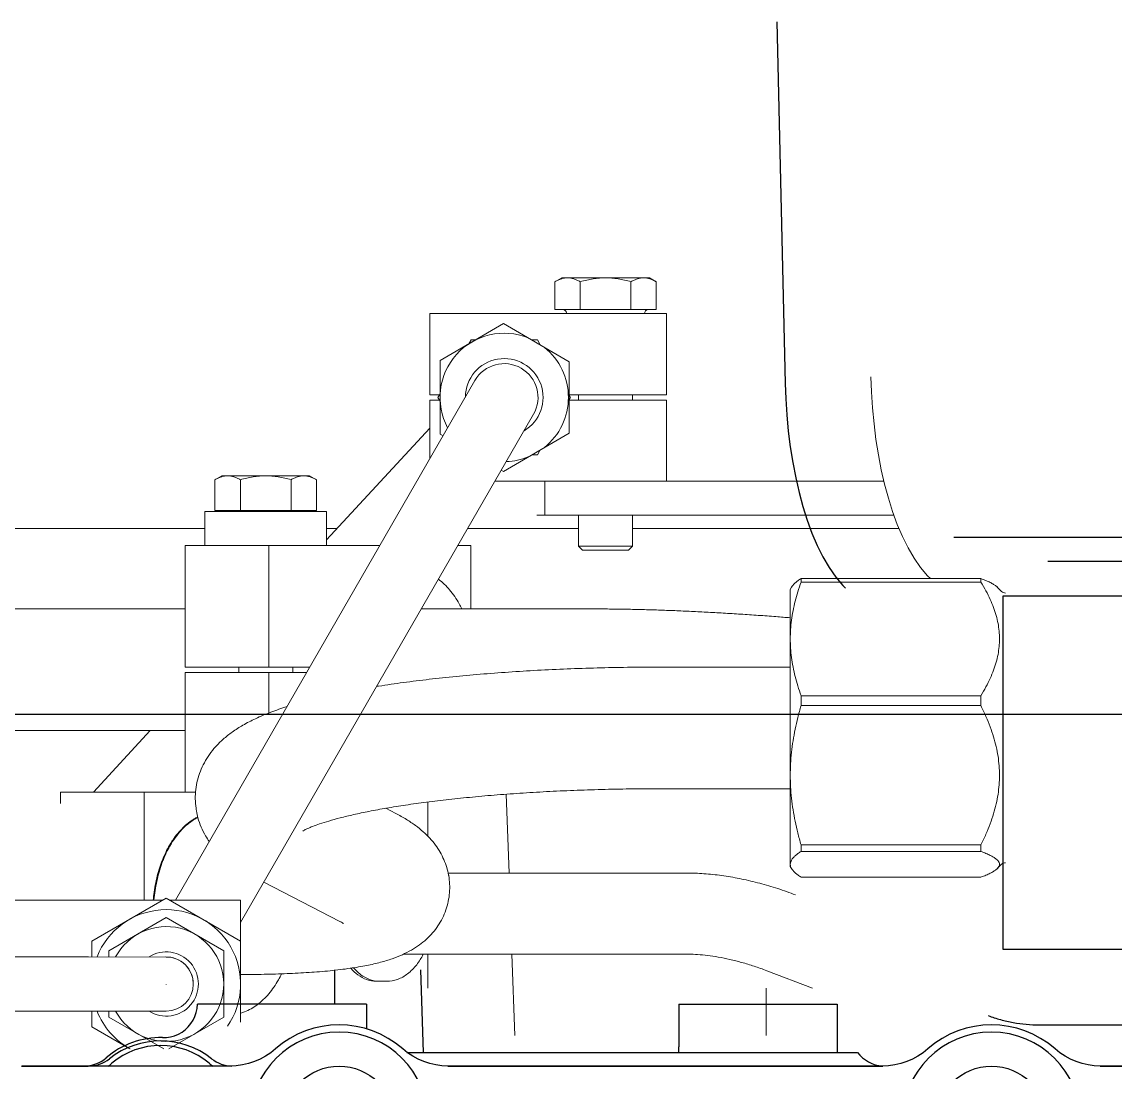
# Model space of a CAD drawing. Header units: millimetres. Extents: x 156850 to 204135, y 56350 to 74150.
# Drawn here: x 158363.1 to 158522.3, y 62945.1 to 63098.1 of the extents above; entities that cross this region are included whole.
import ezdxf

# ---------------------------------------------------------------- set-up
doc = ezdxf.new("R2010")
doc.units = ezdxf.units.MM
doc.header["$LTSCALE"] = 150
doc.linetypes.add('X-2F-PLAN$0$CENTER', pattern=[2, 1.25, -0.25, 0.25, -0.25])
doc.layers.add('-----33 Equipment', color=5, linetype='Continuous')

# ---------------------------------------------------------------- blocks, each defined once
blk = doc.blocks.new('X-2F-PLAN$0$1')
at = {"color": 0, "linetype": 'Continuous', "lineweight": 0}
for p, q in [((3785.193286794361, 3127.784552774572), (3785.193286794361, 3246.416776980098)), ((3767.476751353296, 3127.784552774572), (3767.476751353296, 3184.551578741467)), ((3734.504310397039, 3141.890618519389), (3734.504310397039, 3166.009565471575)), ((3742.772026937353, 3131.067784430689), (3742.772026937353, 3164.675204244861)), ((3726.630294646842, 3141.890618519389), (3726.630294646842, 3160.495738901134)), ((3796.905885223355, 3124.932066561088), (3796.905885223355, 3159.398644667862)), ((3756.846830089675, 3145.944556493266), (3758.520058437746, 3145.944556493266)), ((3758.520058437746, 3126.273630439055), (3758.520058437746, 3145.944556493266)), ((3721.118483622451, 3135.841152799821), (3724.316462991041, 3141.380215549207)), ((3724.316462991041, 3141.380215549207), (3726.630260926848, 3141.380215549207)), ((3726.617817964346, 3130.553900090513), (3726.630297046837, 3141.888774969388)), ((3734.491789434521, 3130.555287443009), (3734.504307997041, 3141.892462071892)), ((3734.504271617026, 3141.380215549207), (3736.818142052818, 3141.380215549207)), ((3736.818142052818, 3141.380215549207), (3743.068981584955, 3130.553443893007)), ((3758.520058437746, 3141.154619849131), (3767.476751353296, 3132.87841489631)), ((3725.737108339029, 3138.919585628372), (3721.118483622451, 3130.919892955638)), ((3726.629928544347, 3138.919585628372), (3725.737108339029, 3138.919585628372)), ((3735.397496704828, 3138.919585628372), (3734.50393865454, 3138.919585628372)), ((3740.227690888979, 3130.553443893007), (3735.397496704828, 3138.919585628372)), ((3742.772026937353, 3133.795285861623), (3758.520058437746, 3133.795285861623)), ((3721.118483622451, 3130.186994830388), (3725.737108339029, 3122.187302157654)), ((3726.617778484342, 3130.551600343017), (3726.617817964346, 3130.553900090513)), ((3726.617778051831, 3130.553443893007), (3726.617778484342, 3130.551600343017)), ((3735.397496704828, 3122.187302157654), (3740.227690888979, 3130.553443893007)), ((3743.068981584955, 3130.553443893007), (3736.818142052818, 3119.726672236807)), ((3742.772026937353, 3130.039103355336), (3742.772026937353, 3119.726672236807)), ((3742.772026937353, 3129.202425040051), (3818.456801528215, 3085.605204652656)), ((3775.941318286189, 3127.784552774572), (3758.520058437746, 3127.784552774572)), ((3775.941318286189, 3110.09569039102), (3775.941318286189, 3127.784552774572)), ((3776.728719861467, 3127.784552774572), (3794.445255300006, 3127.784552774572)), ((3776.728719861467, 3109.64211805337), (3776.728719861467, 3127.784552774572)), ((3794.445255300006, 3099.436740497377), (3794.445255300006, 3127.784552774572)), ((3794.445255300006, 3124.932066561088), (3799.366515144201, 3124.932066561088)), ((3799.366515144201, 3107.216903067543), (3799.366515144201, 3124.930694616092)), ((3725.737108339029, 3122.187302157654), (3735.397496704828, 3122.187302157654)), ((3799.51415293925, 3123.461154650589), (3804.011636618291, 3123.461154650589)), ((3799.51415293925, 3123.461154650589), (3799.51415293925, 3108.686443033046)), ((3804.011636618291, 3123.461154650589), (3804.58305057847, 3122.471436640252)), ((3804.58305057847, 3122.471436632749), (3804.58305057847, 3109.676161048374)), ((3742.772026937353, 3119.726672236807), (3724.984593593773, 3119.726672236807)), ((3739.503222436238, 3119.726672236807), (3813.543945306541, 3077.076486249744)), ((3775.941318286189, 3120.010806716905), (3776.728719861467, 3120.010806716905)), ((3799.51415293925, 3119.767476746823), (3804.011636618291, 3119.767476746823)), ((3745.405176948253, 3116.326928853146), (3739.673212843813, 3105.277786414381)), ((3775.941318286189, 3115.635282142917), (3770.023672899179, 3115.635282142917)), ((3776.728719861467, 3115.635282142917), (3794.445255300006, 3115.635282142917)), ((3775.941318286189, 3112.136790966719), (3776.728719861467, 3112.136790966719)), ((3799.51415293925, 3112.380120936801), (3804.011636618291, 3112.380120936801)), ((3804.011636618291, 3108.686443033046), (3804.58305057847, 3109.676161043383)), ((3799.51415293925, 3108.686443033046), (3804.011636618291, 3108.686443033046)), ((3794.445255300006, 3107.215531122536), (3799.366515144201, 3107.215531122536)), ((3795.249694460297, 3107.215531122536), (3811.53488140585, 3092.1676171074)), ((3796.905885223355, 3105.68517004951), (3796.905885223355, 3107.215531122536)), ((3730.961003310818, 3098.459915337042), (3730.961003310818, 3099.409077104872)), ((3756.158506524432, 3098.582473169588), (3755.399530719169, 3097.119443806585)), ((3734.898011184676, 3096.050880178724), (3734.898011184676, 3054.469802184512)), ((3785.193286794361, 3068.185456189208), (3785.193286794361, 3093.407510740322)), ((3729.976751340483, 3092.463749344998), (3734.898011184676, 3092.463749344998)), ((3757.069677037238, 3092.463749344998), (3752.08038027305, 3092.463749344998)), ((3807.064453504332, 3092.1676171074), (3815.606672629752, 3092.1676171074)), ((3815.606672629752, 3092.1676171074), (3815.606672629752, 3090.773930561926)), ((3828.20509783154, 3092.1676171074), (3816.394074205005, 3092.1676171074)), ((3816.394074205005, 3092.1676171074), (3816.394074205005, 3090.773930561926)), ((3828.20509783154, 3057.71879819813), (3828.20509783154, 3092.1676171074)), ((3810.640717005538, 3090.691239154387), (3810.385099067951, 3090.25480284174)), ((3821.360029829216, 3090.691239154387), (3810.640717005538, 3090.691239154387)), ((3815.463446914693, 3090.691239154387), (3816.000373417389, 3091.001233817)), ((3816.000373417389, 3091.001233817), (3816.537299922565, 3090.691239154387)), ((3826.777461148573, 3081.441638878732), (3821.360029829216, 3090.691239154387)), ((3746.709034811211, 3089.50952735899), (3746.709034811211, 3054.469802184512)), ((3794.445255300006, 3088.078035793495), (3794.445255300006, 3086.202218257859)), ((3794.445255300006, 3086.202218257859), (3785.193286794361, 3086.202218257859)), ((3796.905885223355, 3070.514073795), (3796.905885223355, 3086.660622243015)), ((3823.82404517754, 3086.48423482045), (3824.366515152742, 3086.171039632849)), ((3824.366515152742, 3086.171039632849), (3824.366515152742, 3085.558033795141)), ((3803.795649003217, 3073.466829701003), (3803.795649003217, 3082.691864304156)), ((3758.202196802622, 3081.034478231092), (3746.709034811211, 3080.633128170959)), ((3805.410660381267, 3081.761558211345), (3805.223285686204, 3081.441638878732)), ((3810.81653960312, 3071.891843055471), (3805.223285686204, 3081.441638878732)), ((3821.184207231657, 3071.891843055471), (3826.777461148573, 3081.441638878732)), ((3734.898011184676, 3080.220678138316), (3723.086987560621, 3079.808228103172)), ((3798.874389159021, 3024.600545331813), (3798.874389159021, 3076.611451867084)), ((3807.634231682014, 3076.510651267049), (3807.634231682014, 3077.325243959823)), ((3808.355092807259, 3076.094461904408), (3807.634231682014, 3076.510651267049)), ((3824.366515152742, 3076.510651267049), (3823.645654027494, 3076.094461904408)), ((3824.366515152742, 3077.325243959823), (3824.366515152742, 3076.510651267049)), ((3798.874389159021, 3075.435333639183), (3803.795649003217, 3075.435333639183)), ((3803.795649003217, 3073.466829701003), (3803.795649003217, 3026.046806942306)), ((3828.795649011757, 3073.964421728673), (3832.850219305632, 3073.964421728673)), ((3828.795649011757, 3073.964421728673), (3828.795649011757, 3059.189710108629)), ((3832.850219305632, 3073.964421728673), (3833.421633265832, 3072.974703715835)), ((3833.421633265832, 3072.974629105835), (3833.421633265832, 3060.179502728965)), ((3810.81653960312, 3071.891843055471), (3821.184207231657, 3071.891843055471)), ((3815.606672629752, 3071.891843055471), (3815.606672629752, 3057.71879819813)), ((3816.000373417389, 3071.6804570854), (3815.634242177262, 3071.891843055471)), ((3816.366504659996, 3071.891843055471), (3816.000373417389, 3071.6804570854)), ((3816.394074205005, 3071.891843055471), (3816.394074205005, 3057.71879819813)), ((3793.75627892227, 3069.923522612292), (3794.34683010249, 3070.514073795)), ((3793.75627892227, 3063.23060922501), (3793.75627892227, 3069.923522612292)), ((3794.34683010249, 3070.514073795), (3798.874389159021, 3070.514073795)), ((3794.34683010249, 3062.640058042313), (3794.34683010249, 3070.514073795)), ((3815.606672629752, 3070.514073795), (3816.394074205005, 3070.514073795)), ((3828.795649011757, 3070.270743822417), (3832.850219305632, 3070.270743822417)), ((3793.75627892227, 3063.23060922501), (3794.34683010249, 3062.640058042313)), ((3794.34683010249, 3062.640058042313), (3798.874389159021, 3062.640058042313)), ((3796.905885223355, 3023.843482599056), (3796.905885223355, 3062.640058042313)), ((3815.606672629752, 3062.640058042313), (3816.394074205005, 3062.640058042313)), ((3828.795649011757, 3062.883388014896), (3832.850219305632, 3062.883388014896)), ((3832.850219305632, 3059.189710108629), (3833.421633265832, 3060.179428121467)), ((3759.012184422903, 3039.682125641968), (3759.012184422903, 3058.415025113367)), ((3776.728719861467, 3039.682125641968), (3776.728719861467, 3058.415025113367)), ((3828.795649011757, 3059.189710108629), (3832.850219305632, 3059.189710108629)), ((3815.606672629752, 3057.71879819813), (3803.795649003217, 3057.71879819813)), ((3816.394074205005, 3057.71879819813), (3828.20509783154, 3057.71879819813)), ((3729.976751340483, 3043.181905015662), (3723.874389133395, 3043.181905015662)), ((3732.501808193852, 3043.103583218133), (3729.976751340483, 3036.440612173357)), ((3747.38303310894, 3039.503000601901), (3747.693286781545, 3039.682125641968)), ((3747.693292176534, 3039.682125641968), (3788.047612107836, 3039.682125641968)), ((3788.357871172929, 3039.503000601901), (3788.047617502821, 3039.682125641968)), ((3746.128163678512, 3011.92622011998), (3746.128163678512, 3038.119415758933)), ((3749.868498987288, 3038.119415758933), (3750.818054277616, 3038.119415758933)), ((3749.868498987288, 3011.92622011998), (3749.868498987288, 3038.119415758933)), ((3750.818054277616, 3011.92622011998), (3750.818054277616, 3038.119415758933)), ((3771.104690692038, 3038.119415758933), (3772.560342742538, 3038.119415758933)), ((3771.104690692038, 3011.92622011998), (3771.104690692038, 3038.119415758933)), ((3772.560342742538, 3011.92622011998), (3772.560342742538, 3038.119415758933)), ((3789.106643843182, 3038.119415758933), (3789.612740605858, 3038.119415758933)), ((3789.106643843182, 3011.92622011998), (3789.106643843182, 3038.119415758933)), ((3789.612740605858, 3011.92622011998), (3789.612740605858, 3038.119415758933)), ((3750.818054277616, 3011.92622011998), (3749.868498987288, 3011.92622011998)), ((3771.104690692038, 3011.92622011998), (3772.560342742538, 3011.92622011998)), ((3789.106643843182, 3011.92622011998), (3789.612740605858, 3011.92622011998)), ((3747.370106138937, 3009.542707846664), (3748.004000781641, 3008.908813203949)), ((3788.370798145433, 3009.542707846664), (3787.736903502728, 3008.908813203949))]:
    blk.add_line(p, q, dxfattribs=at)
at = {"color": 0, "linetype": 'X-2F-PLAN$0$CENTER', "lineweight": 0}
blk.add_line((3730.468877325662, 3130.553443893007), (3730.554783960682, 3130.553443893007), dxfattribs=at)
at = {"color": 0, "linetype": 'Continuous', "lineweight": 0}
blk.add_lwpolyline([(3818.995785898395, 3027.938425227956), (3816.798993267642, 3027.858402325428), (3814.46282307686, 3027.70696149787), (3812.151033396055, 3027.487886892794), (3809.873894510293, 3027.201656130204), (3807.641928154532, 3026.848825247581), (3805.465475946283, 3026.429969114937), (3803.354652088049, 3025.945614817273), (3801.318908794872, 3025.396034714579), (3799.367350399191, 3024.781137116874), (3797.508987563567, 3024.100343101641), (3795.753670045469, 3023.352755648889), (3794.111374052391, 3022.536724373602), (3792.59259994188, 3021.649678233302), (3791.219875553924, 3020.696400295473), (3790.017456921002, 3019.688254680137), (3789.612740605858, 3019.270258297484)], dxfattribs=at)
for centre, radius, start, end in [((3730.567302523178, 3130.553443893007), 10.82677165619928, 111.4084327928947, 150.9574371091004), ((3730.567302523178, 3130.553443893007), 10.82677165619928, 235.3404413059799, 68.5925926242364), ((3730.567302523178, 3130.553443893007), 8.366141735358534, 118.1266033760704, 61.88301560376441), ((3730.567302523178, 3130.553443893007), 4.675196851597415, 147.6581335619018, 32.5227960929843), ((3730.554783968185, 3130.553443893007), 3.937007876345193, 180, 0), ((3730.567302523178, 3130.553443893007), 3.937007876345193, 270, 1.915781857702138), ((3799.366515144201, 3121.880885457545), 0.1476377950504447, 270, 0), ((3799.366515144201, 3110.266712226079), 0.1476377950504447, 0, 90), ((3816.000373417389, 3081.3408454512), 9.35039370319483, 338.1084544103972, 118.1207058477605), ((3816.000373417389, 3081.3408454512), 5.659448821933715, 210.6648887887972, 89.46620566208898), ((3816.000373417389, 3081.3408454512), 4.92125984418149, 240.0564714273891, 60.05647142738908), ((3816.000373417389, 3081.3408454512), 9.35039370319483, 182.0450289360914, 201.8915455896028), ((3816.000373417389, 3081.3408454512), 9.35039370319483, 218.8229170102093, 321.1770829897907), ((3828.20509783154, 3072.827065920786), 0.5905511802017789, 270, 0), ((3828.20509783154, 3060.327065916515), 0.5905511802017789, 0, 90), ((3747.447223788957, 3008.352036211254), 0.7874015752690385, 0, 44.99999999998526), ((3788.293680495412, 3008.352036211254), 0.7874015752690385, 135.0000000000148, 180)]:
    blk.add_arc(centre, radius, start, end, dxfattribs=at)
for points, start_tangent, end_tangent in [([(3742.772026937353, 3132.345043153622), (3742.797990919873, 3132.342805803623)], (0.9963564781980795, -0.08528639025048852), (0.9962587987003984, -0.08641993987441855)), ([(3749.051226467011, 3130.940347128145), (3746.657346418693, 3131.772875840928), (3743.936758082764, 3132.328839321115), (3742.780965734865, 3132.458201701164)], (-0.9191435444839506, 0.3939227648074015), (-0.9963209309630052, 0.085700656497065)), ([(3742.797990919873, 3132.342805803623), (3745.553788815811, 3131.929407173486), (3748.157450301702, 3131.180667003228), (3748.546934006833, 3131.033237618174)], (0.9962588023524845, -0.08641989779445679), (0.931076987912771, -0.3648227550165981)), ([(3748.546934006833, 3131.033237618174), (3749.109290984526, 3130.801524453096)], (0.9310769878092675, -0.3648227552805016), (0.9177056048763421, -0.3972611518619706)), ([(3749.146353247044, 3130.886357300631), (3749.045593354503, 3130.934658475638)], (-0.9001425764171462, 0.4355953880914548), (-0.9033284857680742, 0.4289494688153768)), ([(3749.153049112045, 3130.896317003127), (3749.051226467011, 3130.940347128145)], (-0.9165664127377378, 0.3998824965513024), (-0.919143544948976, 0.3939227637274021)), ([(3749.109290984526, 3130.801524453096), (3750.223154709912, 3130.268581427918)], (0.9177056038965435, -0.3972611541248569), (0.8845572694397627, -0.4664315995731485)), ([(3750.241350012401, 3130.29681243792), (3749.146353247044, 3130.886357300631)], (-0.8581982756004335, 0.513318341535356), (-0.9001425761260732, 0.4355953886854845)), ([(3754.608683918891, 3126.478806169116), (3754.471557243859, 3126.700592619196), (3753.14033264341, 3128.309321832246), (3751.346970485283, 3129.724755750227), (3749.153049112045, 3130.896317003127)], (-0.5115869883797972, 0.8592314899493996), (-0.9165664104355065, 0.3998825018199869)), ([(3750.223154709912, 3130.268581427918), (3750.485572254992, 3130.126907540366), (3750.931223790149, 3129.870344437774)], (0.8845572697540143, -0.4664315989783266), (0.8576263430269125, -0.5142733278567345)), ([(3750.925255165139, 3129.857745485278), (3750.241350012401, 3130.29681243792)], (-0.8234734307757899, 0.5673548350076603), (-0.8581982757885369, 0.5133183412204443)), ([(3750.931223790149, 3129.870344437774), (3751.247713645263, 3129.674791992712)], (0.8576263428239088, -0.5142733281977653), (0.8435448436591065, -0.5370587460731859)), ([(3751.247713645263, 3129.674791992712), (3752.451035085666, 3128.807612982411), (3753.980293893691, 3127.272189334388), (3754.636624823911, 3126.317809179065)], (0.8435448425258121, -0.5370587478560174), (0.5058277862624286, -0.8626344826428144)), ([(3755.765782396792, 3126.162018754008), (3754.780104156457, 3125.937608736437), (3753.430618613511, 3125.465888541272), (3752.145581920548, 3124.820803728548), (3751.317698527786, 3124.289683240872)], (-0.9844040441419717, -0.1759223632073685), (-0.8185829018896996, -0.5743883988515783)), ([(3754.882680413986, 3125.976299141445), (3754.608683918891, 3126.478806169116)], (-0.4444350743109622, 0.8958110653044074), (-0.5115869867173748, 0.8592314909392813)), ([(3754.636624823911, 3126.317809179065), (3754.833145671477, 3125.960842338941)], (0.5058277876598992, -0.8626344818240088), (0.4579452923315495, -0.888980376179474)), ([(3770.973969572004, 3112.965319349501), (3770.143902311701, 3115.350478877816), (3769.209949648892, 3117.562855721071), (3768.255553628559, 3119.4016672242), (3767.262630510724, 3120.951281129731), (3766.21606669537, 3122.266989415186), (3765.119935274982, 3123.369529100559), (3763.983401249595, 3124.275471103367), (3762.797493056693, 3125.010438961117), (3761.554278971265, 3125.586462021315), (3760.26676334583, 3125.999744143953), (3758.916748045368, 3126.251559466547), (3757.543424049907, 3126.327968316571), (3756.151080116927, 3126.223647206529), (3755.765782396792, 3126.162018754008)], (-0.3030859201460748, 0.9529632338179692), (-0.9844040441394412, -0.175922363228825)), ([(3804.011636618291, 3123.461154650589), (3804.253576908367, 3122.995210010434), (3804.434791243428, 3122.52969483777)], (0.4999999991685384, -0.8660254042627961), (0.3026914123517803, -0.9530886154448913)), ([(3804.434791243428, 3122.52969483777), (3804.461311988432, 3122.442302712742)], (0.3026914093527236, -0.9530886163884007), (0.2778747212462651, -0.9606173219781133)), ([(3804.461311988432, 3122.442302712742), (3804.545839488469, 3122.069515845113), (3804.58305057847, 3121.614315697461)], (0.2778747211308253, -0.9606173220157265), (0, -1.000000000001197)), ([(3804.58305057847, 3121.614315697461), (3804.545839488469, 3121.159115552299), (3804.434791243428, 3120.698936559641), (3804.253576908367, 3120.233421386989), (3804.011636618291, 3119.767476746823)], (0, -1.000000000000003), (-0.500000000312658, -0.8660254036043263)), ([(3726.324414056728, 3119.709155256807), (3726.513323779302, 3119.15967056412), (3727.553242172165, 3117.300081588482), (3729.118610277682, 3115.640591807913), (3731.151727558383, 3114.22829900743), (3732.026068583678, 3113.76967340728)], (0.28616348315028, -0.9581808080487515), (0.8999027889543764, -0.4360905530177628)), ([(3746.444858586116, 3089.445459286464), (3746.346653666078, 3089.427890913965), (3745.112431718164, 3089.291332933919), (3743.851733700216, 3089.310483231424), (3742.586788342302, 3089.492494116484), (3741.352472256867, 3089.836080601598), (3740.158215651476, 3090.341160521774), (3739.042321438585, 3090.991204621992), (3738.021145645741, 3091.769743492267), (3737.095197667928, 3092.669459205064), (3736.255450680136, 3093.698722060417), (3735.501971249877, 3094.864262268316), (3734.835125997151, 3096.174432536268), (3734.24846491445, 3097.652158026769), (3733.729382096768, 3099.348307369851), (3733.266277411618, 3101.343319568027), (3732.850680211473, 3103.766828856362), (3732.495150801338, 3106.69348994736), (3732.242195896254, 3109.762215945911), (3732.073523158713, 3112.962678939497), (3731.976647288673, 3116.317726453146), (3731.945282023663, 3119.726671771817)], (-0.983488287591135, -0.1809717883682934), (-0.0005051783325201174, 0.9999998723973949)), ([(3804.011636618291, 3119.767476746823), (3804.253576908367, 3118.835587464012), (3804.434791243428, 3117.904557121186), (3804.545839488469, 3116.984199133381), (3804.58305057847, 3116.073798840567)], (0.277350097929, -0.9607689228839384), (0, -1.00000000000053)), ([(3804.58305057847, 3116.073798840567), (3804.545839488469, 3115.163398550254), (3804.434791243428, 3114.243040562438), (3804.253576908367, 3113.312010219623), (3804.011636618291, 3112.380120936801)], (0, -0.9999999999997373), (-0.277350097930081, -0.9607689228828766)), ([(3804.011636618291, 3112.380120936801), (3804.253576908367, 3111.914176296646), (3804.434791243428, 3111.448661123982), (3804.545839488469, 3110.988482131325), (3804.58305057847, 3110.533281983673)], (0.5000000003118731, -0.8660254036053787), (0, -1.000000000000205)), ([(3759.012184422903, 3058.415026840862), (3758.98642813291, 3062.548076824773), (3758.909365607863, 3066.656423718685), (3758.781626212822, 3070.715259605068), (3758.604277287774, 3074.699910171425), (3758.378847512683, 3078.58589327026), (3758.107363940102, 3082.348972341541), (3757.792405232486, 3085.965225965276), (3757.437165627358, 3089.41122383896), (3757.045615802239, 3092.663612782568), (3756.622628019585, 3095.699617163604), (3756.174210839436, 3098.497034457064), (3755.707796534287, 3101.034543442925), (3755.232506924106, 3103.292640318702), (3754.759815886446, 3105.253272596868), (3754.303604178789, 3106.902820794929), (3753.879928516143, 3108.235000652886), (3753.507043886019, 3109.251705713232), (3753.202949988427, 3109.968684433481), (3752.984022105855, 3110.414075911135), (3752.86272189081, 3110.627089183699), (3752.84750446831, 3110.651845138715), (3752.844657420793, 3110.657860248717)], (-5.19933793063792e-09, 1.000000000000002), (0.528205145143259, 0.849116791044922)), ([(3804.58305057847, 3110.533281983673), (3804.545839488469, 3110.078081838511), (3804.434791243428, 3109.617902845865), (3804.253576908367, 3109.152387673201), (3804.011636618291, 3108.686443033046)], (0, -1.000000000000003), (-0.5000000003118731, -0.8660254036053787)), ([(3739.673212843813, 3105.277786414381), (3739.470775821225, 3104.909042026751), (3739.376153223693, 3104.756520529198), (3739.379018136191, 3104.760071294195)], (-0.4604931150975154, -0.8876632756552962), (0.6243215727108321, 0.781167442972405)), ([(3730.972786423318, 3099.675205774963), (3730.961003310818, 3099.978574165063), (3731.198476170897, 3101.345896623039), (3731.899435621137, 3102.647239640979), (3732.854599571457, 3103.671605411331)], (-0.07712268180436722, 0.9970216105729293), (0.7540477921052833, 0.656819554536176)), ([(3731.906700963655, 3102.196976313323), (3732.152632511226, 3102.516724950935), (3732.901517396485, 3103.289021881194)], (0.5827082804210866, 0.8126814012461495), (0.7491772347006859, 0.6623695879235545)), ([(3730.961018755833, 3099.407312549874), (3730.96141567583, 3099.468875867396), (3731.277071728435, 3101.050008807935), (3731.906700963655, 3102.196976313323)], (-0.0008489419305637726, 0.9999996396455781), (0.5827082795651213, 0.8126814018578116)), ([(3776.728719861467, 3058.415025113367), (3776.700569656452, 3062.849694514878), (3776.616190513922, 3067.264131906392), (3776.475782673883, 3071.638487992884), (3776.27964917131, 3075.953334391853), (3776.028151788715, 3080.189898075803), (3775.721638773617, 3084.330330614715), (3775.360329818486, 3088.358036061094), (3774.944131560849, 3092.258097862431), (3774.472333080691, 3096.01787729871), (3773.943080208006, 3099.627921622443), (3773.89705526799, 3099.916982547544)], (0, 0.9999999999998698), (-0.1582031890677021, 0.9874065783514415)), ([(3734.885860109674, 3093.150075937728), (3733.377678896647, 3094.087424448049), (3732.050886596187, 3095.403132173506), (3731.232499640902, 3096.89703827151), (3730.961003310818, 3098.459915337042)], (-0.8943308327966518, 0.4474062600252492), (0, 1.000000000000042)), ([(3755.399530719169, 3097.119443806585), (3754.533675881371, 3095.580721453563), (3753.657280548584, 3094.271298730616), (3752.747367290762, 3093.142478332728), (3751.796547742932, 3092.174920084899), (3750.800091277605, 3091.354199052113), (3749.768279072256, 3090.678461154387), (3748.687995429387, 3090.132528299207), (3747.546940758989, 3089.71273916156), (3746.444858586116, 3089.445459286464)], (-0.4604931157740159, -0.8876632753049383), (-0.983488287600326, -0.1809717882805361)), ([(3785.214206001854, 3087.518366313312), (3785.94379055961, 3087.902941675943), (3787.966515970306, 3089.294234911416), (3789.521427448341, 3090.914013466973)], (0.8967586941186203, 0.4425198803712667), (0.6052837755298915, 0.7960097682064537)), ([(3832.850219305632, 3073.964421728673), (3833.095983340718, 3073.490100466018), (3833.275415938275, 3073.026513025856)], (0.4999999999498816, -0.8660254038149882), (0.3009034642772109, -0.9536546047613879)), ([(3833.275415938275, 3073.026513025856), (3833.299856113288, 3072.94570673583)], (0.3009034771735934, -0.9536546007007309), (0.2779158998370669, -0.9606054094250921)), ([(3833.299856113288, 3072.94570673583), (3833.38463152082, 3072.571494268203), (3833.421633265832, 3072.117582775545)], (0.2779159102337574, -0.9606054064171092), (0, -1.00000000000111)), ([(3833.421633265832, 3072.117582775545), (3833.38463152082, 3071.663671282888), (3833.275415938275, 3071.208652525234), (3833.095983340718, 3070.745065085072), (3832.850219305632, 3070.270743822417)], (0, -1.00000000000111), (-0.4999999999984031, -0.8660254037843433)), ([(3793.75627892227, 3063.23060922501, 266.0206693833937), (3793.75627892227, 3063.246542412516, 266.1831685934492), (3793.75627892227, 3063.262475597522, 266.3456678035047), (3793.75627892227, 3063.270442192525, 266.4269174110324), (3793.75627892227, 3063.278408785028, 266.5081670160603), (3793.75627892227, 3063.282392082524, 266.5487918185741), (3793.75627892227, 3063.286375380032, 266.5894166210879), (3793.75627892227, 3063.290358675027, 266.6300414236018), (3793.75627892227, 3063.292350325032, 266.6503538261087), (3793.75627892227, 3063.293346147527, 266.6605100261122), (3793.75627892227, 3063.294341972535, 266.6706662261158), (3793.75627892227, 3063.297291515035, 266.6804355811191), (3793.75627892227, 3063.300241055035, 266.6902049361224), (3793.75627892227, 3063.306140140036, 266.7097436436291), (3793.75627892227, 3063.317938307538, 266.7488210611425), (3793.75627892227, 3063.32973647504, 266.7878984761558), (3793.75627892227, 3063.341534642553, 266.8269758936692), (3793.75627892227, 3063.365130977556, 266.9051307261959), (3793.75627892227, 3063.38872731506, 266.9832855612226), (3793.75627892227, 3063.412323650075, 267.0614403937493), (3793.75627892227, 3063.435919985078, 267.139595226276), (3793.75627892227, 3063.447718152579, 267.1786726437893), (3793.75627892227, 3063.459516320092, 267.2177500613027), (3793.75627892227, 3063.471314487594, 267.256827476316), (3793.75627892227, 3063.477213572595, 267.2763661863226), (3793.75627892227, 3063.480163112595, 267.286135538826), (3793.75627892227, 3063.483112655095, 267.2959048938293), (3793.75627892227, 3063.487903567596, 267.3049152888324), (3793.75627892227, 3063.492694480096, 267.3139256863356), (3793.75627892227, 3063.502276305097, 267.3319464788416), (3793.75627892227, 3063.52143995511, 267.3679880613539), (3793.75627892227, 3063.540603605111, 267.4040296463662), (3793.75627892227, 3063.559767255124, 267.4400712288787), (3793.75627892227, 3063.598094555138, 267.5121543964032), (3793.75627892227, 3063.636421855152, 267.5842375664278), (3793.75627892227, 3063.674749155166, 267.6563207339526), (3793.75627892227, 3063.71307645767, 267.7284039014771), (3793.75627892227, 3063.732240107683, 267.7644454839894), (3793.75627892227, 3063.751403757685, 267.8004870690017), (3793.75627892227, 3063.770567407697, 267.8365286515141), (3793.75627892227, 3063.780149232698, 267.8545494440202), (3793.75627892227, 3063.784940145199, 267.8635598415233), (3793.75627892227, 3063.789731057699, 267.8725702365264), (3793.75627892227, 3063.796309692699, 267.8806077590291), (3793.75627892227, 3063.80288832771, 267.8886452790319), (3793.75627892227, 3063.81604559771, 267.9047203215374), (3793.75627892227, 3063.842360137722, 267.9368704065484), (3793.75627892227, 3063.868674677723, 267.9690204940594), (3793.75627892227, 3063.894989217734, 268.0011705790703), (3793.75627892227, 3063.947618297757, 268.0654707490924), (3793.75627892227, 3064.000247377769, 268.1297709191142), (3793.75627892227, 3064.052876457793, 268.1940710916363), (3793.75627892227, 3064.105505537805, 268.2583712616582), (3793.75627892227, 3064.131820077816, 268.2905213466692), (3793.75627892227, 3064.158134617828, 268.3226714316802), (3793.75627892227, 3064.184449157839, 268.3548215191912), (3793.75627892227, 3064.19760642784, 268.3708965616966), (3793.75627892227, 3064.20418506284, 268.3789340816995), (3793.75627892227, 3064.21076369784, 268.3869716042022), (3793.75627892227, 3064.218649370348, 268.3934489667044), (3793.75627892227, 3064.226535042845, 268.3999263317065), (3793.75627892227, 3064.24230638786, 268.4128810617109), (3793.75627892227, 3064.273849075369, 268.4387905192199), (3793.75627892227, 3064.305391765379, 268.4646999767288), (3793.75627892227, 3064.336934455388, 268.4906094342376), (3793.75627892227, 3064.400019835407, 268.5424283467553), (3793.75627892227, 3064.463105215426, 268.594247261773), (3793.75627892227, 3064.526190592956, 268.6460661767907), (3793.75627892227, 3064.589275972975, 268.6978850918084), (3793.75627892227, 3064.620818662985, 268.7237945493173), (3793.75627892227, 3064.652361352994, 268.7497040068261), (3793.75627892227, 3064.683904043004, 268.775613464335), (3793.75627892227, 3064.699675388008, 268.7885681943394), (3793.75627892227, 3064.707561060517, 268.7950455568416), (3793.75627892227, 3064.715446733013, 268.8015229218437), (3793.75627892227, 3064.724440350524, 268.8063452568454), (3793.75627892227, 3064.733433968023, 268.8111675918471), (3793.75627892227, 3064.751421203032, 268.8208122643504), (3793.75627892227, 3064.787395673039, 268.840101606857), (3793.75627892227, 3064.823370143058, 268.8593909468636), (3793.75627892227, 3064.859344615566, 268.8786802893702), (3793.75627892227, 3064.931293555592, 268.9172589743833), (3793.75627892227, 3065.003242498119, 268.9558376568965), (3793.75627892227, 3065.075191438144, 268.9944163419096), (3793.75627892227, 3065.14714038066, 269.0329950244229), (3793.75627892227, 3065.183114850679, 269.0522843669295), (3793.75627892227, 3065.219089323187, 269.0715737094361), (3793.75627892227, 3065.255063793205, 269.0908630519426), (3793.75627892227, 3065.273051028204, 269.100507721946), (3793.75627892227, 3065.282044645714, 269.1053300569476), (3793.75627892227, 3065.291038263213, 269.1101523944493), (3793.75627892227, 3065.300797263216, 269.1131360194503), (3793.75627892227, 3065.310556260717, 269.1161196444513), (3793.75627892227, 3065.330074258222, 269.1220868944533), (3793.75627892227, 3065.369110253243, 269.1340213969574), (3793.75627892227, 3065.408146248252, 269.1459558969615), (3793.75627892227, 3065.447182245763, 269.1578903994655), (3793.75627892227, 3065.525254235793, 269.1817594019737), (3793.75627892227, 3065.603326225823, 269.2056284044818), (3793.75627892227, 3065.681398215842, 269.22949740699), (3793.75627892227, 3065.759470208373, 269.2533664094981), (3793.75627892227, 3065.798506203383, 269.2653009120023), (3793.75627892227, 3065.837542198404, 269.2772354145063), (3793.75627892227, 3065.876578193413, 269.2891699145104), (3793.75627892227, 3065.896096190918, 269.2951371670125), (3793.75627892227, 3065.905855190921, 269.2981207920135), (3793.75627892227, 3065.915614188423, 269.3011044170144), (3793.75627892227, 3065.92594937093, 269.3021360045149), (3793.75627892227, 3065.936284555937, 269.3031675945152), (3793.75627892227, 3065.95695492094, 269.3052307695159), (3793.75627892227, 3065.998295655957, 269.3093571245173), (3793.75627892227, 3066.039636388474, 269.3134834770186), (3793.75627892227, 3066.08097712098, 269.3176098320201), (3793.75627892227, 3066.163658588514, 269.325862539523), (3793.75627892227, 3066.246340053537, 269.3341152470257), (3793.75627892227, 3066.32902151857, 269.3423679545286), (3793.75627892227, 3066.411702986094, 269.3506206620314), (3793.75627892227, 3066.45304371861, 269.3547470145328), (3793.75627892227, 3066.494384451128, 269.3588733695343), (3793.75627892227, 3066.535725186134, 269.3629997220356), (3793.75627892227, 3066.556395551147, 269.3650628995364), (3793.75627892227, 3066.566730736144, 269.3660944870367), (3793.75627892227, 3066.577065918651, 269.367126077037), (3793.75627892227, 3066.58722211866, 269.3661302520367), (3793.75627892227, 3066.597378318657, 269.3651344270364), (3793.75627892227, 3066.617690721165, 269.3631427795357), (3793.75627892227, 3066.658315523679, 269.3591594820343), (3793.75627892227, 3066.698940326193, 269.355176187033), (3793.75627892227, 3066.739565128707, 269.3511928895315), (3793.75627892227, 3066.820814736236, 269.3432262970289), (3793.75627892227, 3066.902064341264, 269.3352597020261), (3793.75627892227, 3066.983313946292, 269.3272931095235), (3793.75627892227, 3067.06456355132, 269.3193265145207), (3793.75627892227, 3067.105188353834, 269.3153432195194), (3793.75627892227, 3067.145813158849, 269.311359922018), (3793.75627892227, 3067.186437961363, 269.3073766245166), (3793.75627892227, 3067.20675036137, 269.305384977016), (3793.75627892227, 3067.216906563868, 269.3043891520155), (3793.75627892227, 3067.227062763877, 269.3033933295153), (3793.75627892227, 3067.236832116374, 269.3004437870143), (3793.75627892227, 3067.246601471384, 269.2974942445133), (3793.75627892227, 3067.26614017889, 269.2915951595112), (3793.75627892227, 3067.305217596404, 269.2797969920072), (3793.75627892227, 3067.344295013917, 269.2679988245032), (3793.75627892227, 3067.38337242893, 269.2562006569992), (3793.75627892227, 3067.461527263957, 269.232604321991), (3793.75627892227, 3067.539682096483, 269.2090079869831), (3793.75627892227, 3067.617836929009, 269.185411651975), (3793.75627892227, 3067.695991764036, 269.1618153169668), (3793.75627892227, 3067.735069179049, 269.1500171494629), (3793.75627892227, 3067.774146596562, 269.1382189819589), (3793.75627892227, 3067.813224014076, 269.1264208119547), (3793.75627892227, 3067.832762721582, 269.1205217294528), (3793.75627892227, 3067.84253207658, 269.1175721869518), (3793.75627892227, 3067.852301429089, 269.1146226444507), (3793.75627892227, 3067.861311826594, 269.1098317319492), (3793.75627892227, 3067.870322221599, 269.1050408194475), (3793.75627892227, 3067.888343014098, 269.0954589944442), (3793.75627892227, 3067.924384599118, 269.0762953444377), (3793.75627892227, 3067.960426181626, 269.0571316944311), (3793.75627892227, 3067.996467766635, 269.0379680444245), (3793.75627892227, 3068.068550934164, 268.9996407444115), (3793.75627892227, 3068.140634101693, 268.9613134443984), (3793.75627892227, 3068.21271726921, 268.9229861443853), (3793.75627892227, 3068.284800436738, 268.8846588443722), (3793.75627892227, 3068.320842021747, 268.8654951943656), (3793.75627892227, 3068.356883604267, 268.846331544359), (3793.75627892227, 3068.392925189276, 268.8271678943526), (3793.75627892227, 3068.410945981775, 268.8175860693493), (3793.75627892227, 3068.419956376779, 268.8127951568477), (3793.75627892227, 3068.428966771784, 268.808004244346), (3793.75627892227, 3068.437004294289, 268.8014256093438), (3793.75627892227, 3068.445041816794, 268.7948469743415), (3793.75627892227, 3068.461116859292, 268.7816897043371), (3793.75627892227, 3068.493266944311, 268.755375164328), (3793.75627892227, 3068.525417029319, 268.729060624319), (3793.75627892227, 3068.557567114326, 268.7027460843101), (3793.75627892227, 3068.621867284352, 268.6501170042921), (3793.75627892227, 3068.686167456868, 268.5974879242741), (3793.75627892227, 3068.750467626894, 268.544858844256), (3793.75627892227, 3068.81476779692, 268.4922297642381), (3793.75627892227, 3068.846917884428, 268.4659152242291), (3793.75627892227, 3068.879067969436, 268.43960068422), (3793.75627892227, 3068.911218054454, 268.4132861442111), (3793.75627892227, 3068.927293096953, 268.4001288742067), (3793.75627892227, 3068.935330619458, 268.3935502392043), (3793.75627892227, 3068.943368139462, 268.3869716042022), (3793.75627892227, 3068.949845504467, 268.3790859316995), (3793.75627892227, 3068.956322869471, 268.3712002591968), (3793.75627892227, 3068.969277596968, 268.3554289141914), (3793.75627892227, 3068.995187054474, 268.3238862241805), (3793.75627892227, 3069.021096511991, 268.2923435341698), (3793.75627892227, 3069.047005969497, 268.2608008441591), (3793.75627892227, 3069.09882488451, 268.1977154666375), (3793.75627892227, 3069.150643799533, 268.1346300866159), (3793.75627892227, 3069.202462714545, 268.0715447065943), (3793.75627892227, 3069.254281629568, 268.0084593265728), (3793.75627892227, 3069.280191087074, 267.9769166365621), (3793.75627892227, 3069.30610054458, 267.9453739490513), (3793.75627892227, 3069.332010002098, 267.9138312590405), (3793.75627892227, 3069.344964729594, 267.8980599140351), (3793.75627892227, 3069.351442094599, 267.8901742415323), (3793.75627892227, 3069.357919457103, 267.8822885690297), (3793.75627892227, 3069.3627417946, 267.8732949515266), (3793.75627892227, 3069.367564129608, 267.8643013340235), (3793.75627892227, 3069.377208799613, 267.8463140990174), (3793.75627892227, 3069.396498142112, 267.8103396265051), (3793.75627892227, 3069.415787484622, 267.7743651564929), (3793.75627892227, 3069.435076827132, 267.7383906864805), (3793.75627892227, 3069.473655509641, 267.6664417439559), (3793.75627892227, 3069.512234194661, 267.5944928039314), (3793.75627892227, 3069.550812877169, 267.5225438614068), (3793.75627892227, 3069.589391562179, 267.4505949188822), (3793.75627892227, 3069.608680904689, 267.4146204488699), (3793.75627892227, 3069.627970244698, 267.3786459788577), (3793.75627892227, 3069.647259587197, 267.3426715088454), (3793.75627892227, 3069.656904259703, 267.3246842738392), (3793.75627892227, 3069.661726594711, 267.3156906538362), (3793.75627892227, 3069.666548929707, 267.306697036333), (3793.75627892227, 3069.669532554715, 267.2969380388298), (3793.75627892227, 3069.672516179711, 267.2871790388264), (3793.75627892227, 3069.678483432216, 267.2676610413197), (3793.75627892227, 3069.690417932211, 267.2286250463063), (3793.75627892227, 3069.70235243472, 267.1895890512931), (3793.75627892227, 3069.714286934727, 267.1505530562798), (3793.75627892227, 3069.738155937231, 267.072481066253), (3793.75627892227, 3069.762024942247, 266.9944090737264), (3793.75627892227, 3069.785893944751, 266.9163370836996), (3793.75627892227, 3069.809762947255, 266.838265093673), (3793.75627892227, 3069.821697447262, 266.7992290986597), (3793.75627892227, 3069.83363194977, 266.7601931036463), (3793.75627892227, 3069.845566452267, 266.721157108633), (3793.75627892227, 3069.85153370227, 266.7016391086264), (3793.75627892227, 3069.854517327278, 266.6918801111229), (3793.75627892227, 3069.857500952274, 266.6821211111197), (3793.75627892227, 3069.858532542274, 266.6717859236161), (3793.75627892227, 3069.859564129773, 266.6614507361126), (3793.75627892227, 3069.861627307273, 266.6407803611056), (3793.75627892227, 3069.865753659782, 266.5994396085914), (3793.75627892227, 3069.869880014781, 266.5580988585773), (3793.75627892227, 3069.874006367279, 266.5167581060631), (3793.75627892227, 3069.882259074786, 266.4340766035349), (3793.75627892227, 3069.890511782283, 266.3513951010067), (3793.75627892227, 3069.907017197288, 266.1860320959501), (3793.75627892227, 3069.923522612292, 266.0206690908936)], (0, 0.09758289970090542, 0.9952273999879252), (0, 0.0993197061795077, -0.9950555743087567)), ([(3832.850219305632, 3070.270743822417), (3833.095983340718, 3069.322101299585), (3833.275415938275, 3068.394926419272), (3833.38463152082, 3067.484888903966), (3833.421633265832, 3066.577065918651)], (0.2773500977468755, -0.9607689229359196), (0, -0.9999999999998304)), ([(3783.907038423918, 3039.682033044459), (3784.070909671466, 3041.76864349018), (3784.260392431547, 3044.349160526056), (3784.433355866592, 3046.905749196936), (3784.589453736636, 3049.434181752793), (3784.728354809185, 3051.930307053648), (3784.849744381722, 3054.390133014488), (3784.953317419277, 3056.809786337814), (3785.038777139308, 3059.185610148633), (3785.105825019327, 3061.514120924427), (3785.15415422934, 3063.792141107701), (3785.183432894337, 3066.016740970957), (3785.193286794361, 3068.185456189208)], (0.08052215139389696, 0.996752819476739), (0, 1.000000000000239)), ([(3833.421633265832, 3066.577065918651), (3833.38463152082, 3065.669242933348), (3833.275415938275, 3064.75920541803), (3833.095983340718, 3063.832030537716), (3832.850219305632, 3062.883388014896)], (0, -1.00000000000032), (-0.2773500977472059, -0.9607689229355721)), ([(3832.850219305632, 3062.883388014896), (3833.095983340718, 3062.40906675223), (3833.275415938275, 3061.945479312068), (3833.38463152082, 3061.490460554414), (3833.421633265832, 3061.036549061757)], (0.4999999999991702, -0.8660254037858554), (0, -1.00000000000111)), ([(3833.421633265832, 3061.036549061757), (3833.38463152082, 3060.582637569099), (3833.275415938275, 3060.127618811446), (3833.095983340718, 3059.664031371295), (3832.850219305632, 3059.189710108629)], (0, -1.00000000000111), (-0.4999999999991704, -0.8660254037858557)), ([(3734.898011184676, 3054.469802184512), (3734.855826589654, 3053.173829996575), (3734.722069794605, 3051.735205366085), (3734.48838772702, 3050.171334648044), (3734.149816054403, 3048.502998282482), (3733.704678264268, 3046.753151236879), (3733.154069524066, 3044.94521595126), (3732.501808193852, 3043.103583218133)], (0, -0.9999999999994761), (-0.354374851929795, -0.9351034511321124)), ([(3746.709034811211, 3054.469802184512), (3746.60886585867, 3051.937503196146), (3746.319679833574, 3049.359355552767), (3745.85704463591, 3046.754637886881), (3745.233665068206, 3044.13688226849), (3744.460302285439, 3041.519979925092), (3743.546337147615, 3038.918053469206)], (0, -0.9999999999997493), (-0.3543748518940719, -0.9351034511458037)), ([(3723.086987560621, 3043.209401683168), (3723.102128165627, 3043.204035435665), (3723.146964470646, 3043.198875830667), (3723.219763648169, 3043.194121433163), (3723.317715478204, 3043.189954995664), (3723.437044515758, 3043.186536420663), (3723.573159080802, 3043.183996693156), (3723.720829575846, 3043.182432973164), (3723.874389133395, 3043.181905015662)], (0, -1.000000000009495), (0.9999999999971326, 0)), ([(3746.128163678512, 3038.119415758933), (3746.449220843622, 3038.58925660909), (3746.763109963708, 3038.976075561717), (3747.072965471336, 3039.280777869327), (3747.383533121432, 3039.503288876899)], (0.5366482520184132, 0.8438060521279679), (0.8660870260523479, 0.4998932519059905)), ([(3747.383533121432, 3039.503288876899), (3747.689724666533, 3039.636806866947), (3747.998331301648, 3039.682125646959)], (0.8660870250640911, 0.4998932536197776), (0.9999999999800714, 5.960282567731654e-06)), ([(3747.998331301648, 3039.682125646959), (3748.307580644244, 3039.636618294453), (3748.616440551848, 3039.501372599404), (3748.925219859466, 3039.279478054321), (3749.235048079569, 3038.97441400422), (3749.54835619718, 3038.588021481588), (3749.868498987288, 3038.119415758933)], (1.000000000001111, -1.946811615649223e-07), (0.5366482521245433, -0.8438060520605414)), ([(3750.818054277616, 3038.119415758933), (3752.559387465697, 3038.589256611591), (3754.261842991295, 3038.976075566719), (3755.942421226851, 3039.280777879331), (3757.615770904926, 3039.5021067119), (3759.287565983001, 3039.636806776953), (3760.961372483577, 3039.682125641968)], (0.9604539367182209, 0.2784389258747513), (0.999999999998728, 1.553124350972429e-06)), ([(3760.961372483577, 3039.682125641968), (3762.638663021636, 3039.636618284449), (3764.313841274711, 3039.501372586898), (3765.988582420291, 3039.279478039326), (3767.669012608368, 3038.974413991726), (3769.368316876453, 3038.588021474085), (3771.104690692038, 3038.119415758933)], (0.999999999999826, -8.619020083955234e-08), (0.9604539367139671, -0.2784389258911735)), ([(3772.560342742538, 3038.119415758933), (3773.980618805527, 3038.589256624085), (3775.369185238505, 3038.976075586717), (3776.739907971457, 3039.280777894327), (3778.104734884428, 3039.502106719403), (3779.4682983199, 3039.636807079451), (3780.833493290371, 3039.682125641968)], (0.9422499712504786, 0.3349104233658964), (0.9999999999997172, 1.873438753360419e-07)), ([(3780.833493290371, 3039.682125641968), (3782.201534415827, 3039.636618289451), (3783.56785284131, 3039.501372586898), (3784.933814684252, 3039.279478041827), (3786.304416657226, 3038.974413994227), (3787.690412812702, 3038.588021474085), (3789.106643843182, 3038.119415758933)], (0.9999999999995425, -1.034246233765074e-08), (0.9422499712352091, -0.3349104234067816)), ([(3789.612740605858, 3038.119415758933), (3789.291683440745, 3038.58925660909), (3788.977794320637, 3038.976075561717), (3788.667938813033, 3039.280777869327), (3788.357371162936, 3039.503288876899)], (-0.5366482520167195, 0.8438060521277021), (-0.8660870260515098, 0.4998932519055068)), ([(3747.383070691421, 3009.529622191664), (3747.228634936384, 3009.702963414224), (3746.9661269813, 3010.080977241845), (3746.697372331202, 3010.571861342022), (3746.419182741113, 3011.183260297224), (3746.128163678512, 3011.92622011998)], (-0.7072730877665718, 0.7069404354876997), (-0.3446845848851324, 0.9387185610940157)), ([(3749.868498987288, 3011.92622011998), (3749.577480097173, 3011.183260704723), (3749.299289749586, 3010.571860167023), (3749.030534191995, 3010.080974799352), (3748.768026034412, 3009.70296130672), (3748.509568074311, 3009.43421721913), (3748.253390079233, 3009.27317792407), (3747.99833010664, 3009.219527206556), (3747.743269871567, 3009.273179064076), (3747.487092471477, 3009.434218991633), (3747.383070691421, 3009.529622191664)], (-0.3446845843204888, -0.9387185613008611), (-0.7072730878433091, 0.7069404354001679)), ([(3771.104690692038, 3011.92622011998), (3769.526277544007, 3011.183260704723), (3768.017443185978, 3010.571860167023), (3766.55978074298, 3010.080974799352), (3765.136002627508, 3009.70296130672), (3763.734191774523, 3009.43421721913), (3762.34474686905, 3009.27317792407), (3760.961365828577, 3009.219527206556), (3759.577983370611, 3009.273179064076), (3758.188541690113, 3009.434218991633), (3756.786733134646, 3009.702963414224), (3755.362956116662, 3010.080977241845), (3753.905298616154, 3010.571861342022), (3752.396468353146, 3011.183260297224), (3750.818054277616, 3011.92622011998)], (-0.8936653764015382, -0.4487339913806581), (-0.8936653764015174, 0.4487339913807196)), ([(3789.106643843182, 3011.92622011998), (3787.819249587748, 3011.183260704723), (3786.588605577325, 3010.571860167023), (3785.399698691917, 3010.080974799352), (3784.238428736529, 3009.70296130672), (3783.095075841145, 3009.43421721913), (3781.961808930749, 3009.27317792407), (3780.833487862871, 3009.219527206556), (3779.705165639978, 3009.273179064076), (3778.571901362094, 3009.434218991633), (3777.428550339197, 3009.702963414224), (3776.267281278796, 3010.080977241845), (3775.078378425885, 3010.571861342022), (3773.84773775547, 3011.183260297224), (3772.560342742538, 3011.92622011998)], (-0.8515632096896896, -0.5242519431563369), (-0.8515632096900368, 0.5242519431564493)), ([(3788.357833590424, 3009.529622191664), (3788.512269347985, 3009.702963414224), (3788.77477730307, 3010.080977241845), (3789.043531950666, 3010.571861342022), (3789.321721543257, 3011.183260297224), (3789.612740605858, 3011.92622011998)], (0.7072730877623405, 0.7069404354858748), (0.3446845848851325, 0.938718561094016))]:
    blk.add_spline(points, degree=3, dxfattribs=dict(at, start_tangent=start_tangent, end_tangent=end_tangent))
blk = doc.blocks.new('X-2F-PLAN$0$AUDIT_I_260115101451-0')
at = {"color": 0}
for p, q in [((288, -98.0272189596999), (288, -67.70488049730011)), ((288.0024999999987, -67.64782809339977), (288.0024999999987, -77.36289711989957)), ((288.0024999999987, -76.77160854330032), (288.0196730076996, -77.15831284439992)), ((297, -117.8999999999996), (297, -93.28490938540017)), ((297, -117.8999999999996), (293.3994584656994, -117.8999999999996)), ((290, -123.7814156162003), (290, -189.3839491034996)), ((288, -193.0272189596999), (288, -129.7727810404003)), ((288.0024999999987, -129.7174571511005), (288.0024999999987, -193.0825428489998)), ((297, -163.3694834704002), (290.7999999999993, -163.3694834704002)), ((297, -163.3694834704002), (297, -186.4305165297001)), ((297, -186.4305165297001), (290.7999999999993, -186.4305165297001)), ((288, -314.0272189596999), (288, -224.7727810404003)), ((288.0024999999987, -224.7174571511005), (288.0024999999987, -256.8999999999996))]:
    blk.add_line(p, q, dxfattribs=at)
for points in [[(288.0196730076996, -77.15831284439992), (288.0786011711989, -77.59816664180016), (288.1763269423991, -78.03107248210017), (288.3120872994996, -78.45361934139964), (288.484810422, -78.86245737149966), (288.6931151514, -79.25432796990026), (288.9353532764999, -79.6261506152996), (289.2093902799988, -79.97474728040015)], [(292.1468570624993, -88.17633362509969), (292.1692754060987, -88.77661382590031), (292.2641911929986, -89.37298206569994), (292.4295690930994, -89.95141347499975), (292.6621267015989, -90.50348511959965), (292.9612154491988, -91.02699237029992), (293.3211470124988, -91.51057620170013), (293.7338324697994, -91.94457242750013), (294.1972846221997, -92.32734564820021), (294.7052588572988, -92.65272778910003), (295.2463487066998, -92.91352041249957), (295.8145133600992, -93.10741674780002), (296.4021096059987, -93.23184197429964), (297, -93.28490938540017)], [(290.4997224966992, -104.6395557638998), (289.9338589745994, -103.9363954007003), (289.4334269380997, -103.1846278519997), (289.0028623763992, -102.3907636572003), (288.6457121375988, -101.5613298751005), (288.3649009278997, -100.7031454388998), (288.1626966559998, -99.8231902903999), (288.0407319542992, -98.92859888689964), (288, -98.02721896779985)], [(288, -129.7727810323004), (288.0407319542992, -128.8714011130996), (288.1626966559998, -127.9768097097003), (288.3649009278997, -127.0968545612004), (288.6457121375988, -126.2386701249998), (289.0028623763992, -125.4092363428999), (289.4334269380997, -124.6153721479996), (289.9338589745994, -123.8636045992998), (290.4997224966992, -123.1604442361004)], [(290.4997224966992, -199.6395557638998), (289.9338589745994, -198.9363954007003), (289.4334269380997, -198.1846278519997), (289.0028623763992, -197.3907636572003), (288.6457121375988, -196.5613298750995), (288.3649009278997, -195.7031454388998), (288.1626966559998, -194.8231902903999), (288.0407319542992, -193.9285988868996), (288, -193.0272189677999)], [(288, -224.7727810323004), (288.0407319542992, -223.8714011130996), (288.1626966559998, -222.9768097097003), (288.3649009278997, -222.0968545612004), (288.6457121375988, -221.2386701249998), (289.0028623763992, -220.4092363428999), (289.4334269380997, -219.6153721479996), (289.9338589745994, -218.8636045992998), (290.4997224966992, -218.1604442361004)]]:
    blk.add_lwpolyline(points, dxfattribs=at)
for centre in [(280, -113.9000000000001), (280, -208.9000000000001)]:
    blk.add_circle(centre, 8, dxfattribs=at)
for centre, radius, start, end in [((293.0024999999996, -77.36289711990003), 5, 180, 218.3036906567176), ((293, -76.9455488499002), 6, 213.54736326137, 220.119231791378), ((280, -87.90000000000009), 11, 319.8808331016093, 40.11913150224277), ((279.6619804113998, -87.90000000000009), 12, 321.6963093432092, 38.30369065679077), ((280, -87.90000000000009), 12.15, 358.696780583793, 40.71404104060887), ((293, -98.85445115010089), 6, 139.8808331016093, 146.4526361902901), ((293.0024999999996, -98.43710288010016), 5, 141.6963093432092, 178.3510595574217), ((280, -113.9000000000001), 12.9525631372, 270, 90), ((280, -113.9000000000001), 14, 318.5886609133156, 41.41133908668446), ((280, -208.9000000000001), 12.9525631372, 270, 90), ((280, -208.9000000000001), 14, 318.5886609133156, 41.41133908668446)]:
    blk.add_arc(centre, radius, start, end, dxfattribs=at)
for centre, major_axis, ratio, start_param, end_param in [((290.7999999999993, -163.3415468548001), (0.8, -1.469527624586853e-16), 0.0349207695, -3.1415926536, -1.5707963268), ((290.7999999999993, -186.4584531453002), (0.8, -1.469527624586853e-16), 0.0349207695, -4.7123889804, -3.1415926536), ((293.0030477214996, -193.3891273426998), (3.5398427231, -3.539842722900001), 0.998782766, -3.2837940745, -2.4278603898)]:
    blk.add_ellipse(centre, major_axis=major_axis, ratio=ratio, start_param=start_param, end_param=end_param, dxfattribs=at)
blk = doc.blocks.new('X-2F-PLAN$0$A$C73FA2420')
at = {"color": 0, "linetype": 'Continuous'}
for p, q in [((3200.733949000714, 1024.977610281901), (3200.733949000714, 1049.592700896494)), ((3200.733949000714, 1029.578480633616), (3205.733949000714, 1029.578480633616)), ((3200.733949000714, 1024.977610281901), (3197.13340746623, 1024.977610281901)), ((3205.733949000714, 1017.139520291996), (3193.733949000714, 1016.720471058099)), ((3343.828667436726, 965.2215264283004), (3291.177288042847, 964.0207516258233)), ((3268.733949000714, 909.9787339211907), (3268.733949000714, 939.449614195386)), ((3208.733949000714, 932.2776102818898), (3260.233949000714, 932.2776102818898)), ((3208.733949000714, 728.2776102818898), (3208.733949000714, 932.2776102818898)), ((3260.233949000714, 932.2776102818898), (3260.233949000714, 728.2776102818898)), ((3197.733949000714, 927.0023130968912), (3197.733949000714, 901.9790803020005)), ((3265.233949000714, 910.4656357116764), (3265.233949000714, 925.7776102818898))]:
    blk.add_line(p, q, dxfattribs=at)
blk.add_lwpolyline([(3291.177288080566, 964.0207513549249), (3288.945346768014, 963.9394480843912), (3286.571797854849, 963.785584204481), (3284.22301953868, 963.5630044062855), (3281.909446433419, 963.2721939504263), (3279.641768615809, 962.9137177729863), (3277.430493174121, 962.4881599444197), (3275.285896134214, 961.9960559768951), (3273.217580949888, 961.43768259231), (3271.234797618818, 960.8129466333194), (3269.346700978698, 960.1212599152932), (3267.563298380584, 959.3617110627238), (3265.894725651946, 958.5326232864754), (3264.351651156205, 957.6313844092074), (3262.956963180215, 956.6628540242091), (3261.735305848764, 955.6385780790006), (3261.324114071904, 955.2138937552227)], dxfattribs=at)
at = {"color": 0, "linetype": 'Continuous', "start_tangent": (-0.3543748519211544, -0.9351034511355562), "end_tangent": (0, -0.9999999999999657)}
blk.add_spline([(3199.086822186015, 934.4501842178288), (3198.49937942659, 932.6545619845856), (3198.075592943584, 930.80245520873), (3197.819582518423, 928.9120591828832), (3197.733949000714, 927.0023130968912)], degree=3, dxfattribs=at)
at = {"color": 0}
for name, p in [('X-2F-PLAN$0$AUDIT_I_260115101451-0', (2903.733949000714, 1142.877610281867)), ('X-2F-PLAN$0$1', (-526.8727235565893, -2076.409691997687))]:
    blk.add_blockref(name, p, dxfattribs=at)
blk = doc.blocks.new('X-2F-PLAN$0$zw$C47F')
at = {"layer": '-----33 Equipment'}
blk.add_lwpolyline([(5941.055062095518, 2236.297062433208), (6141.055062095518, 2236.297062433208), (6141.055062095518, 1136.297062433208), (5941.055062095518, 1136.297062433208)], close=True, dxfattribs=at)
blk.add_blockref('X-2F-PLAN$0$A$C73FA2420', (2898.048655769322, 848.0194521513768), dxfattribs=at)

msp = doc.modelspace()

# ---------------------------------------------------------------- block references
at = {"layer": '-----33 Equipment', "rotation": 90.00000000000001}
msp.add_blockref('X-2F-PLAN$0$zw$C47F', (160286.2969182887, 56856.21575695537), dxfattribs=at)

doc.saveas('drawing.dxf')
